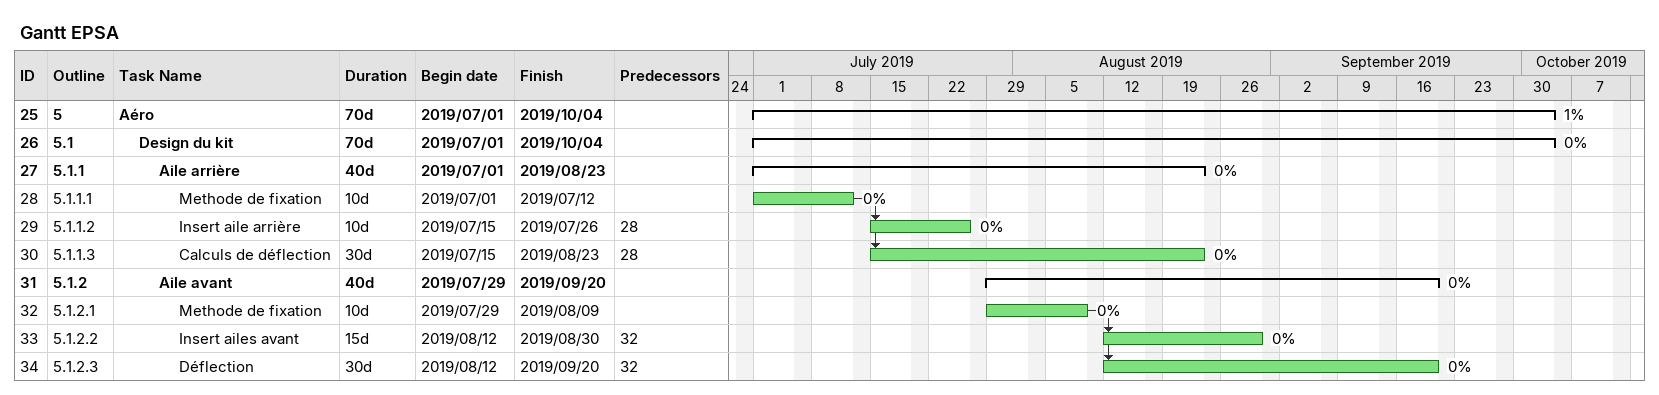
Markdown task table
Gantt EPSA

| ID | WBS | Task | Duration | Start | Finish | Predecessors | % complete |
|---|---|---|---|---|---|---|---|
| 25 | 5 | **Aéro** | 70d | 2019-07-01 | 2019-10-04 |  | 1 |
| 26 | 5.1 | **Design du kit** | 70d | 2019-07-01 | 2019-10-04 |  | 0 |
| 27 | 5.1.1 | **Aile arrière** | 40d | 2019-07-01 | 2019-08-23 |  | 0 |
| 28 | 5.1.1.1 | Methode de fixation | 10d | 2019-07-01 | 2019-07-12 |  | 0 |
| 29 | 5.1.1.2 | Insert aile arrière | 10d | 2019-07-15 | 2019-07-26 | 28 | 0 |
| 30 | 5.1.1.3 | Calculs de déflection | 30d | 2019-07-15 | 2019-08-23 | 28 | 0 |
| 31 | 5.1.2 | **Aile avant** | 40d | 2019-07-29 | 2019-09-20 |  | 0 |
| 32 | 5.1.2.1 | Methode de fixation | 10d | 2019-07-29 | 2019-08-09 |  | 0 |
| 33 | 5.1.2.2 | Insert ailes avant | 15d | 2019-08-12 | 2019-08-30 | 32 | 0 |
| 34 | 5.1.2.3 | Déflection | 30d | 2019-08-12 | 2019-09-20 | 32 | 0 |
